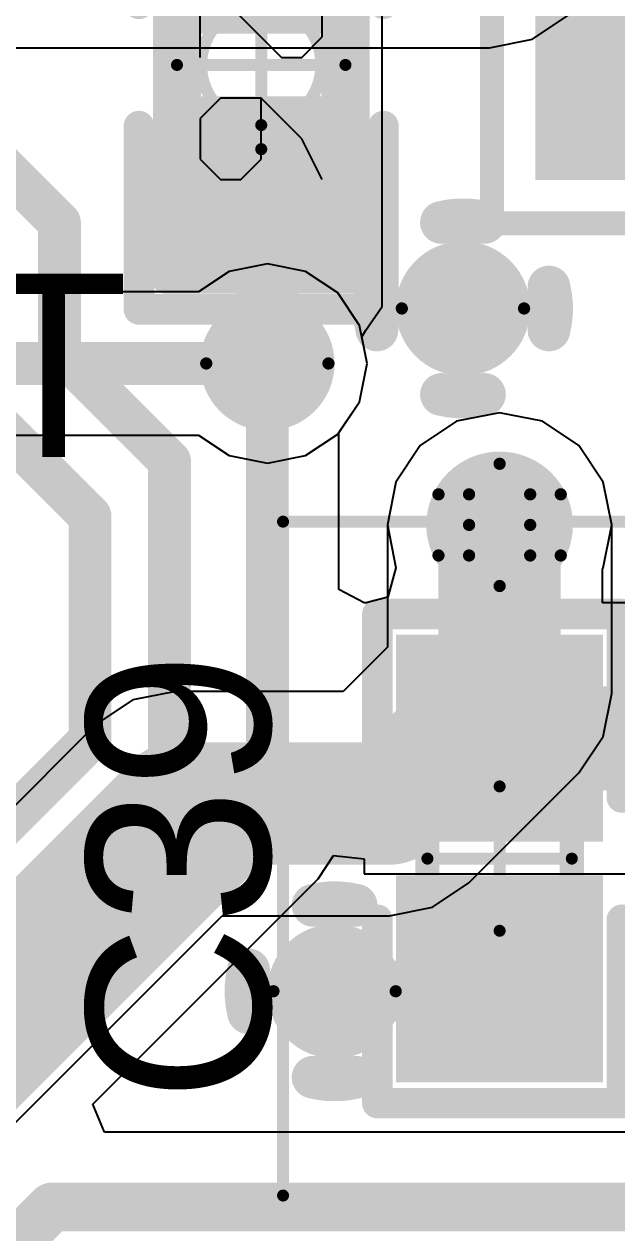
# Model space of a CAD drawing. Header units: millimetres. Extents: x 1.5 to 19.4, y 0 to 11.5.
# Drawn here: x 7.9026 to 7.9996, y 8.0268 to 8.2245 of the extents above; entities that cross this region are included whole.
import ezdxf

# ---------------------------------------------------------------- set-up
doc = ezdxf.new("R2010")
doc.units = ezdxf.units.MM
doc.header["$MEASUREMENT"] = 0
for name, color, linetype in [('BottomLayer', 5, 'Continuous'), ('BottomOverlay', 54, 'Continuous'), ('DrillDrawing', 1, 'Continuous'), ('InternalPlane1', 76, 'Continuous'), ('InternalPlane2', 16, 'Continuous'), ('Mechanical1', 6, 'Continuous'), ('Mechanical13', 56, 'Continuous'), ('Mechanical15', 56, 'Continuous'), ('Mechanical2', 216, 'Continuous'), ('MultiLayer', 9, 'Continuous'), ('TopLayer', 1, 'Continuous'), ('TopOverlay', 2, 'Continuous'), ('TopPaste', 8, 'Continuous'), ('TopSolder', 216, 'Continuous'), ('ViaHoleLayer', 16, 'Continuous')]:
    doc.layers.add(name, color=color, linetype=linetype)

# ---------------------------------------------------------------- blocks, each defined once
blk = doc.blocks.new('0402_25')
at = {"layer": 'Mechanical1'}
for p, q in [((-0.03457, -0.01), (-0.03457, 0.00999)), ((-0.03457, 0.00999), (-0.02457, 0.00999)), ((-0.02457, 0.00999), (-0.02124, 0.00666)), ((-0.01124, 0.00999), (-0.01457, 0.00666)), ((-0.00458, 0.00999), (-0.01124, 0.00999)), ((-0.00124, 0.00666), (-0.00458, 0.00999)), ((0.01875, 0.00999), (0.01208, 0.00666)), ((-0.02124, 0.00666), (-0.02124, 0)), ((-0.00124, 0.00333), (-0.00124, 0.00666)), ((0.01208, 0.00666), (0.00542, 0)), ((-0.01457, -0.01), (-0.00124, 0.00333)), ((-0.02124, 0), (-0.02457, -0.00334)), ((0.00542, 0), (0.00542, -0.00667)), ((0.01542, 0), (0.00542, 0)), ((0.01875, -0.00334), (0.01542, 0)), ((-0.02457, -0.00334), (-0.03457, -0.00334)), ((-0.0279, -0.00334), (-0.02124, -0.01)), ((0.01875, -0.00667), (0.01875, -0.00334)), ((0.00542, -0.00667), (0.00875, -0.01)), ((0.01542, -0.01), (0.01875, -0.00667)), ((-0.00124, -0.01), (-0.01457, -0.01)), ((0.00875, -0.01), (0.01542, -0.01))]:
    blk.add_line(p, q, dxfattribs=at)
at = {"layer": 'Mechanical13', "const_width": 0.00394}
for points in [[(0.02165, 0.01181), (-0.02165, 0.01181)], [(-0.02165, -0.01181), (-0.02165, 0.01181)], [(0.02165, -0.01181), (0.02165, 0.01181)], [(0.02165, -0.01181), (-0.02165, -0.01181)]]:
    blk.add_lwpolyline(points, dxfattribs=at)
at = {"layer": 'Mechanical13', "const_width": 0.00197}
for points in [[(-0.02264, 0.01181, 1), (-0.02067, 0.01181, 1)], [(-0.02264, 0.01181, 1), (-0.02067, 0.01181, 1)], [(0.02067, 0.01181, 1), (0.02264, 0.01181, 1)], [(0.02067, 0.01181, 1), (0.02264, 0.01181, 1)], [(-0.02264, -0.01181, 1), (-0.02067, -0.01181, 1)], [(-0.02264, -0.01181, 1), (-0.02067, -0.01181, 1)], [(0.02067, -0.01181, 1), (0.02264, -0.01181, 1)], [(0.02067, -0.01181, 1), (0.02264, -0.01181, 1)]]:
    blk.add_lwpolyline(points, format="xyb", close=True, dxfattribs=at)
at = {"layer": 'Mechanical15'}
for points, const_width in [([(0.03543, 0.01575), (-0.03543, 0.01575)], 0.00394), ([(-0.03543, -0.01575), (-0.03543, 0.01575)], 0.00394), ([(0.03543, -0.01575), (0.03543, 0.01575)], 0.00394), ([(0, -0.01378), (0, 0.01378)], 0.00197), ([(0.01378, 0), (-0.01378, 0)], 0.00197), ([(0.03543, -0.01575), (-0.03543, -0.01575)], 0.00394)]:
    blk.add_lwpolyline(points, dxfattribs=dict(at, const_width=const_width))
for points, const_width in [([(-0.03642, 0.01575, 1), (-0.03445, 0.01575, 1)], 0.00197), ([(-0.03642, 0.01575, 1), (-0.03445, 0.01575, 1)], 0.00197), ([(0.03445, 0.01575, 1), (0.03642, 0.01575, 1)], 0.00197), ([(0.03445, 0.01575, 1), (0.03642, 0.01575, 1)], 0.00197), ([(-0.00049, 0.01378, 1), (0.00049, 0.01378, 1)], 0.000984), ([(0.00984, 0, 1), (-0.00984, 0, 1)], 0.00197), ([(-0.01427, 0, 1), (-0.01329, 0, 1)], 0.000984), ([(-0.01033, 0, 1), (-0.00935, 0, 1)], 0.000984), ([(0.00935, 0, 1), (0.01033, 0, 1)], 0.000984), ([(0.01329, 0, 1), (0.01427, 0, 1)], 0.000984), ([(-0.03642, -0.01575, 1), (-0.03445, -0.01575, 1)], 0.00197), ([(-0.03642, -0.01575, 1), (-0.03445, -0.01575, 1)], 0.00197), ([(-0.00049, -0.01378, 1), (0.00049, -0.01378, 1)], 0.000984), ([(0.03445, -0.01575, 1), (0.03642, -0.01575, 1)], 0.00197), ([(0.03445, -0.01575, 1), (0.03642, -0.01575, 1)], 0.00197)]:
    blk.add_lwpolyline(points, format="xyb", close=True, dxfattribs=dict(at, const_width=const_width))
at = {"layer": 'TopLayer'}
for points in [[(-0.00787, -0.01181), (-0.00787, 0.01181), (-0.0315, -0.01181), (-0.0315, 0.01181)], [(0.0315, -0.01181), (0.0315, 0.01181), (0.00787, -0.01181), (0.00787, 0.01181)]]:
    blk.add_solid(points, dxfattribs=at)
at = {"layer": 'TopOverlay', "const_width": 0.005}
for points in [[(-0.01, 0.02), (-0.04, 0.02)], [(-0.04, -0.02), (-0.04, 0.02)], [(0.04, 0.02), (0.01, 0.02)], [(0.04, -0.02), (0.04, 0.02)], [(-0.01, -0.02), (-0.04, -0.02)], [(0.04, -0.02), (0.01, -0.02)]]:
    blk.add_lwpolyline(points, dxfattribs=at)
at = {"layer": 'TopOverlay', "const_width": 0.0025}
for points in [[(-0.04125, 0.02, 1), (-0.03875, 0.02, 1)], [(-0.04125, 0.02, 1), (-0.03875, 0.02, 1)], [(-0.01125, 0.02, 1), (-0.00875, 0.02, 1)], [(0.00875, 0.02, 1), (0.01125, 0.02, 1)], [(0.03875, 0.02, 1), (0.04125, 0.02, 1)], [(0.03875, 0.02, 1), (0.04125, 0.02, 1)], [(-0.04125, -0.02, 1), (-0.03875, -0.02, 1)], [(-0.04125, -0.02, 1), (-0.03875, -0.02, 1)], [(-0.01125, -0.02, 1), (-0.00875, -0.02, 1)], [(0.00875, -0.02, 1), (0.01125, -0.02, 1)], [(0.03875, -0.02, 1), (0.04125, -0.02, 1)], [(0.03875, -0.02, 1), (0.04125, -0.02, 1)]]:
    blk.add_lwpolyline(points, format="xyb", close=True, dxfattribs=at)
at = {"layer": 'TopPaste'}
for points in [[(-0.00787, -0.01181), (-0.00787, 0.01181), (-0.0315, -0.01181), (-0.0315, 0.01181)], [(0.0315, -0.01181), (0.0315, 0.01181), (0.00787, -0.01181), (0.00787, 0.01181)]]:
    blk.add_solid(points, dxfattribs=at)
at = {"layer": 'TopSolder'}
for points in [[(-0.00512, -0.01457), (-0.00512, 0.01457), (-0.03425, -0.01457), (-0.03425, 0.01457)], [(0.03425, -0.01457), (0.03425, 0.01457), (0.00512, -0.01457), (0.00512, 0.01457)]]:
    blk.add_solid(points, dxfattribs=at)
blk = doc.blocks.new('C1210_N_30')
at = {"layer": 'Mechanical13', "const_width": 0.00394}
for points in [[(-0.06693, 0.05315), (-0.06693, -0.05315)], [(-0.06693, 0.05315), (0.06693, 0.05315)], [(0.06693, 0.05315), (0.06693, -0.05315)], [(-0.06693, -0.05315), (0.06693, -0.05315)]]:
    blk.add_lwpolyline(points, dxfattribs=at)
at = {"layer": 'Mechanical13', "const_width": 0.00197}
for points in [[(-0.06791, 0.05315, 1), (-0.06594, 0.05315, 1)], [(-0.06791, 0.05315, 1), (-0.06594, 0.05315, 1)], [(0.06594, 0.05315, 1), (0.06791, 0.05315, 1)], [(0.06594, 0.05315, 1), (0.06791, 0.05315, 1)], [(-0.06791, -0.05315, 1), (-0.06594, -0.05315, 1)], [(-0.06791, -0.05315, 1), (-0.06594, -0.05315, 1)], [(0.06594, -0.05315, 1), (0.06791, -0.05315, 1)], [(0.06594, -0.05315, 1), (0.06791, -0.05315, 1)]]:
    blk.add_lwpolyline(points, format="xyb", close=True, dxfattribs=at)
at = {"layer": 'Mechanical15', "const_width": 0.00394}
for points in [[(-0.09252, 0.06299), (-0.09252, -0.06299)], [(-0.09252, 0.06299), (0.09252, 0.06299)], [(0.09252, 0.06299), (0.09252, -0.06299)], [(0, 0.01969), (0, -0.01969)], [(-0.01969, 0), (0.01969, 0)], [(-0.09252, -0.06299), (0.09252, -0.06299)]]:
    blk.add_lwpolyline(points, dxfattribs=at)
at = {"layer": 'Mechanical15', "const_width": 0.00197}
for points in [[(-0.0935, 0.06299, 1), (-0.09154, 0.06299, 1)], [(-0.0935, 0.06299, 1), (-0.09154, 0.06299, 1)], [(0.09154, 0.06299, 1), (0.0935, 0.06299, 1)], [(0.09154, 0.06299, 1), (0.0935, 0.06299, 1)], [(-0.00098, 0.01969, 1), (0.00098, 0.01969, 1)], [(-0.02067, 0, 1), (-0.0187, 0, 1)], [(0.0187, 0, 1), (0.02067, 0, 1)], [(-0.00098, -0.01969, 1), (0.00098, -0.01969, 1)], [(-0.0935, -0.06299, 1), (-0.09154, -0.06299, 1)], [(-0.0935, -0.06299, 1), (-0.09154, -0.06299, 1)], [(0.09154, -0.06299, 1), (0.0935, -0.06299, 1)], [(0.09154, -0.06299, 1), (0.0935, -0.06299, 1)]]:
    blk.add_lwpolyline(points, format="xyb", close=True, dxfattribs=at)
at = {"layer": 'TopLayer'}
for points in [[(-0.0315, -0.05315), (-0.0315, 0.05315), (-0.08268, -0.05315), (-0.08268, 0.05315)], [(0.08268, -0.05315), (0.08268, 0.05315), (0.0315, -0.05315), (0.0315, 0.05315)]]:
    blk.add_solid(points, dxfattribs=at)
at = {"layer": 'TopOverlay', "const_width": 0.00787}
for points in [[(-0.01575, 0.04921), (0.01575, 0.04921)], [(-0.01575, -0.04921), (0.01575, -0.04921)]]:
    blk.add_lwpolyline(points, dxfattribs=at)
at = {"layer": 'TopOverlay', "const_width": 0.00394}
for points in [[(-0.01772, 0.04921, 1), (-0.01378, 0.04921, 1)], [(0.01378, 0.04921, 1), (0.01772, 0.04921, 1)], [(-0.01772, -0.04921, 1), (-0.01378, -0.04921, 1)], [(0.01378, -0.04921, 1), (0.01772, -0.04921, 1)]]:
    blk.add_lwpolyline(points, format="xyb", close=True, dxfattribs=at)
at = {"layer": 'TopPaste'}
for points in [[(-0.0315, -0.05315), (-0.0315, 0.05315), (-0.08268, -0.05315), (-0.08268, 0.05315)], [(0.08268, -0.05315), (0.08268, 0.05315), (0.0315, -0.05315), (0.0315, 0.05315)]]:
    blk.add_solid(points, dxfattribs=at)
at = {"layer": 'TopSolder'}
for points in [[(-0.02874, -0.05591), (-0.02874, 0.05591), (-0.08543, -0.05591), (-0.08543, 0.05591)], [(0.08543, -0.05591), (0.08543, 0.05591), (0.02874, -0.05591), (0.02874, 0.05591)]]:
    blk.add_solid(points, dxfattribs=at)
blk = doc.blocks.new('CAPC0402_1005_60_M_35')
at = {"layer": 'Mechanical13', "const_width": 0.00394}
for points in [[(-0.02165, 0.01181), (-0.02165, -0.01181)], [(-0.02165, 0.01181), (0.02165, 0.01181)], [(0.02165, 0.01181), (0.02165, -0.01181)], [(-0.02165, -0.01181), (0.02165, -0.01181)]]:
    blk.add_lwpolyline(points, dxfattribs=at)
at = {"layer": 'Mechanical13', "const_width": 0.00197}
for points in [[(-0.02264, 0.01181, 1), (-0.02067, 0.01181, 1)], [(-0.02264, 0.01181, 1), (-0.02067, 0.01181, 1)], [(0.02067, 0.01181, 1), (0.02264, 0.01181, 1)], [(0.02067, 0.01181, 1), (0.02264, 0.01181, 1)], [(-0.02264, -0.01181, 1), (-0.02067, -0.01181, 1)], [(-0.02264, -0.01181, 1), (-0.02067, -0.01181, 1)], [(0.02067, -0.01181, 1), (0.02264, -0.01181, 1)], [(0.02067, -0.01181, 1), (0.02264, -0.01181, 1)]]:
    blk.add_lwpolyline(points, format="xyb", close=True, dxfattribs=at)
at = {"layer": 'Mechanical15', "const_width": 0.00197}
for points in [[(-0.05512, 0.03543), (-0.05512, -0.03543)], [(-0.05512, 0.03543), (0.05512, 0.03543)], [(0.05512, 0.03543), (0.05512, -0.03543)], [(0, 0.01181), (0, -0.01181)], [(-0.01181, 0), (0.01181, 0)], [(-0.05512, -0.03543), (0.05512, -0.03543)]]:
    blk.add_lwpolyline(points, dxfattribs=at)
at = {"layer": 'Mechanical15', "const_width": 0.000984}
for points in [[(-0.05561, 0.03543, 1), (-0.05463, 0.03543, 1)], [(-0.05561, 0.03543, 1), (-0.05463, 0.03543, 1)], [(0.05463, 0.03543, 1), (0.05561, 0.03543, 1)], [(0.05463, 0.03543, 1), (0.05561, 0.03543, 1)], [(-0.00049, 0.01181, 1), (0.00049, 0.01181, 1)], [(-0.0123, 0, 1), (-0.01132, 0, 1)], [(0.01132, 0, 1), (0.0123, 0, 1)], [(-0.00049, -0.01181, 1), (0.00049, -0.01181, 1)], [(-0.05561, -0.03543, 1), (-0.05463, -0.03543, 1)], [(-0.05561, -0.03543, 1), (-0.05463, -0.03543, 1)], [(0.05463, -0.03543, 1), (0.05561, -0.03543, 1)], [(0.05463, -0.03543, 1), (0.05561, -0.03543, 1)]]:
    blk.add_lwpolyline(points, format="xyb", close=True, dxfattribs=at)
at = {"layer": 'TopLayer'}
for points in [[(-0.00551, -0.01417), (-0.00551, 0.01417), (-0.03386, -0.01417), (-0.03386, 0.01417)], [(0.03386, -0.01417), (0.03386, 0.01417), (0.00551, -0.01417), (0.00551, 0.01417)]]:
    blk.add_solid(points, dxfattribs=at)
at = {"layer": 'TopOverlay', "const_width": 0.005}
for points in [[(-0.04, 0.02), (-0.01, 0.02)], [(-0.04, 0.02), (-0.04, -0.02)], [(0.01, 0.02), (0.04, 0.02)], [(0.04, 0.02), (0.04, -0.02)], [(-0.04, -0.02), (-0.01, -0.02)], [(0.01, -0.02), (0.04, -0.02)]]:
    blk.add_lwpolyline(points, dxfattribs=at)
at = {"layer": 'TopOverlay', "const_width": 0.0025}
for points in [[(-0.04125, 0.02, 1), (-0.03875, 0.02, 1)], [(-0.04125, 0.02, 1), (-0.03875, 0.02, 1)], [(-0.01125, 0.02, 1), (-0.00875, 0.02, 1)], [(0.00875, 0.02, 1), (0.01125, 0.02, 1)], [(0.03875, 0.02, 1), (0.04125, 0.02, 1)], [(0.03875, 0.02, 1), (0.04125, 0.02, 1)], [(-0.04125, -0.02, 1), (-0.03875, -0.02, 1)], [(-0.04125, -0.02, 1), (-0.03875, -0.02, 1)], [(-0.01125, -0.02, 1), (-0.00875, -0.02, 1)], [(0.00875, -0.02, 1), (0.01125, -0.02, 1)], [(0.03875, -0.02, 1), (0.04125, -0.02, 1)], [(0.03875, -0.02, 1), (0.04125, -0.02, 1)]]:
    blk.add_lwpolyline(points, format="xyb", close=True, dxfattribs=at)
at = {"layer": 'TopPaste'}
for points in [[(-0.00551, -0.01417), (-0.00551, 0.01417), (-0.03386, -0.01417), (-0.03386, 0.01417)], [(0.03386, -0.01417), (0.03386, 0.01417), (0.00551, -0.01417), (0.00551, 0.01417)]]:
    blk.add_solid(points, dxfattribs=at)
at = {"layer": 'TopSolder'}
for points in [[(-0.00276, -0.01693), (-0.00276, 0.01693), (-0.03661, -0.01693), (-0.03661, 0.01693)], [(0.03661, -0.01693), (0.03661, 0.01693), (0.00276, -0.01693), (0.00276, 0.01693)]]:
    blk.add_solid(points, dxfattribs=at)

msp = doc.modelspace()

# ---------------------------------------------------------------- linework, layer by layer
at = {"layer": 'BottomLayer'}
for p, q in [((7.98579, 8.22202), (7.99175, 8.226)), ((7.97877, 8.22062), (7.98579, 8.22202)), ((7.78457, 8.22062), (7.97877, 8.22062)), ((7.93617, 8.18405), (7.93117, 8.1807)), ((7.94242, 8.18529), (7.93617, 8.18405)), ((7.94866, 8.18405), (7.94242, 8.18529)), ((7.95395, 8.18051), (7.94866, 8.18405)), ((7.93117, 8.1807), (7.84727, 8.1807)), ((7.95749, 8.17522), (7.95395, 8.18051)), ((7.95873, 8.16898), (7.95749, 8.17522)), ((7.95749, 8.16273), (7.95873, 8.16898)), ((7.95395, 8.15744), (7.95749, 8.16273)), ((7.98042, 8.16092), (7.97339, 8.15952)), ((7.98744, 8.15952), (7.98042, 8.16092)), ((7.97339, 8.15952), (7.96744, 8.15554)), ((7.99339, 8.15554), (7.98744, 8.15952)), ((7.84242, 8.15725), (7.93117, 8.15725)), ((7.93117, 8.15725), (7.93617, 8.1539)), ((7.94866, 8.1539), (7.95395, 8.15744)), ((7.96744, 8.15554), (7.96346, 8.14959)), ((7.99737, 8.14959), (7.99339, 8.15554)), ((7.93617, 8.1539), (7.94242, 8.15266)), ((7.94242, 8.15266), (7.94866, 8.1539)), ((7.96346, 8.14959), (7.96206, 8.14257)), ((7.99877, 8.14257), (7.99737, 8.14959)), ((7.96206, 8.14257), (7.96206, 8.12258)), ((7.99877, 8.11498), (7.99877, 8.14257)), ((7.96206, 8.12258), (7.95482, 8.11533)), ((7.92742, 8.11533), (7.92039, 8.11393)), ((7.95482, 8.11533), (7.92742, 8.11533)), ((7.99737, 8.10795), (7.99877, 8.11498)), ((7.92039, 8.11393), (7.91444, 8.10995)), ((7.91444, 8.10995), (7.81482, 8.01033)), ((7.99339, 8.102), (7.99737, 8.10795)), ((7.97539, 8.084), (7.99339, 8.102)), ((7.96944, 8.08002), (7.97539, 8.084)), ((7.96242, 8.07862), (7.96944, 8.08002)), ((7.83539, 7.979), (7.93502, 8.07862)), ((7.93502, 8.07862), (7.96242, 8.07862)), ((7.97542, 8.03364), (7.97542, 8.03364))]:
    msp.add_line(p, q, dxfattribs=at)
for points, const_width in [([(7.97042, 8.17798, 1), (7.97842, 8.17798, 1)], 0.008), ([(7.93842, 8.16898, 1), (7.94642, 8.16898, 1)], 0.008), ([(7.94067, 8.16898, 1), (7.94417, 8.16898, 1)], 0.0035), ([(7.97542, 8.14257, 1), (7.98542, 8.14257, 1)], 0.01), ([(7.97542, 8.14257, 1), (7.98542, 8.14257, 1)], 0.01), ([(7.97542, 8.11498, 1), (7.98542, 8.11498, 1)], 0.01), ([(7.97542, 8.11498, 1), (7.98542, 8.11498, 1)], 0.01), ([(7.92242, 8.09698, 1), (7.93242, 8.09698, 1)], 0.01), ([(7.92242, 8.09698, 1), (7.93242, 8.09698, 1)], 0.01), ([(7.95742, 8.09698, 1), (7.96742, 8.09698, 1)], 0.01), ([(7.95742, 8.09698, 1), (7.96742, 8.09698, 1)], 0.01), ([(7.94942, 8.06628, 1), (7.95742, 8.06628, 1)], 0.008)]:
    msp.add_lwpolyline(points, format="xyb", close=True, dxfattribs=dict(at, const_width=const_width))
for points, const_width in [([(7.84242, 8.16898), (7.94242, 8.16898)], 0.007), ([(7.98042, 8.11498), (7.98042, 8.14257)], 0.02), ([(7.96242, 8.09698), (7.98042, 8.11498)], 0.02), ([(7.82242, 7.99198), (7.92742, 8.09698)], 0.02), ([(7.92742, 8.09698), (7.96242, 8.09698)], 0.02)]:
    msp.add_lwpolyline(points, dxfattribs=dict(at, const_width=const_width))
at = {"layer": 'DrillDrawing'}
for points, const_width in [([(7.98442, 8.17798, 1), (7.96442, 8.17798, 1)], 0.002), ([(7.95242, 8.16898, 1), (7.93242, 8.16898, 1)], 0.002), ([(7.96392, 8.17798, 1), (7.96492, 8.17798, 1)], 0.001), ([(7.98392, 8.17798, 1), (7.98492, 8.17798, 1)], 0.001), ([(7.93192, 8.16898, 1), (7.93292, 8.16898, 1)], 0.001), ([(7.95192, 8.16898, 1), (7.95292, 8.16898, 1)], 0.001), ([(7.97992, 8.15257, 1), (7.98092, 8.15257, 1)], 0.001), ([(7.97992, 8.15257, 1), (7.98092, 8.15257, 1)], 0.001), ([(7.96992, 8.14757, 1), (7.97092, 8.14757, 1)], 0.001), ([(7.96992, 8.14757, 1), (7.97092, 8.14757, 1)], 0.001), ([(7.97492, 8.14757, 1), (7.97592, 8.14757, 1)], 0.001), ([(7.97492, 8.14757, 1), (7.97592, 8.14757, 1)], 0.001), ([(7.98492, 8.14757, 1), (7.98592, 8.14757, 1)], 0.001), ([(7.98492, 8.14757, 1), (7.98592, 8.14757, 1)], 0.001), ([(7.98992, 8.14757, 1), (7.99092, 8.14757, 1)], 0.001), ([(7.98992, 8.14757, 1), (7.99092, 8.14757, 1)], 0.001), ([(7.97492, 8.14257, 1), (7.97592, 8.14257, 1)], 0.001), ([(7.97492, 8.14257, 1), (7.97592, 8.14257, 1)], 0.001), ([(7.98492, 8.14257, 1), (7.98592, 8.14257, 1)], 0.001), ([(7.98492, 8.14257, 1), (7.98592, 8.14257, 1)], 0.001), ([(7.96992, 8.13757, 1), (7.97092, 8.13757, 1)], 0.001), ([(7.96992, 8.13757, 1), (7.97092, 8.13757, 1)], 0.001), ([(7.97492, 8.13757, 1), (7.97592, 8.13757, 1)], 0.001), ([(7.97492, 8.13757, 1), (7.97592, 8.13757, 1)], 0.001), ([(7.98492, 8.13757, 1), (7.98592, 8.13757, 1)], 0.001), ([(7.98492, 8.13757, 1), (7.98592, 8.13757, 1)], 0.001), ([(7.98992, 8.13757, 1), (7.99092, 8.13757, 1)], 0.001), ([(7.98992, 8.13757, 1), (7.99092, 8.13757, 1)], 0.001), ([(7.97992, 8.13257, 1), (7.98092, 8.13257, 1)], 0.001), ([(7.97992, 8.13257, 1), (7.98092, 8.13257, 1)], 0.001), ([(7.96342, 8.06628, 1), (7.94342, 8.06628, 1)], 0.002), ([(7.94292, 8.06628, 1), (7.94392, 8.06628, 1)], 0.001), ([(7.96292, 8.06628, 1), (7.96392, 8.06628, 1)], 0.001)]:
    msp.add_lwpolyline(points, format="xyb", close=True, dxfattribs=dict(at, const_width=const_width))
at = {"layer": 'DrillDrawing', "const_width": 0.002}
for points in [[(7.97542, 8.14757), (7.98042, 8.15257)], [(7.98042, 8.15257), (7.98542, 8.14757)], [(7.97042, 8.14757), (7.97542, 8.14257)], [(7.97042, 8.14757), (7.97542, 8.14757)], [(7.98542, 8.14757), (7.99042, 8.14757)], [(7.98542, 8.14257), (7.99042, 8.14757)], [(7.97042, 8.13757), (7.97542, 8.14257)], [(7.98542, 8.14257), (7.99042, 8.13757)], [(7.97042, 8.13757), (7.97542, 8.13757)], [(7.97542, 8.13757), (7.98042, 8.13257)], [(7.98042, 8.13257), (7.98542, 8.13757)], [(7.98542, 8.13757), (7.99042, 8.13757)]]:
    msp.add_lwpolyline(points, dxfattribs=at)
at = {"layer": 'InternalPlane1', "const_width": 0.007}
for points in [[(7.97091, 8.19205, -0.122785), (7.97793, 8.19205)], [(7.96035, 8.17447, -0.122785), (7.96035, 8.18148)], [(7.98849, 8.18148, -0.122785), (7.98849, 8.17447)], [(7.97793, 8.16391, -0.122785), (7.97091, 8.16391)], [(7.94991, 8.08034, -0.122785), (7.95693, 8.08034)], [(7.93935, 8.06277, -0.122785), (7.93935, 8.06978)], [(7.96749, 8.06978, -0.122785), (7.96749, 8.06277)], [(7.95693, 8.05221, -0.122785), (7.94991, 8.05221)]]:
    msp.add_lwpolyline(points, format="xyb", dxfattribs=at)
at = {"layer": 'InternalPlane1'}
for points, const_width in [([(7.96916, 8.19205, 1), (7.97266, 8.19205, 1)], 0.0035), ([(7.97618, 8.19205, 1), (7.97968, 8.19205, 1)], 0.0035), ([(7.9586, 8.18148, 1), (7.9621, 8.18148, 1)], 0.0035), ([(7.98674, 8.18148, 1), (7.99024, 8.18148, 1)], 0.0035), ([(7.93692, 8.16898, 1), (7.94792, 8.16898, 1)], 0.011), ([(7.9586, 8.17447, 1), (7.9621, 8.17447, 1)], 0.0035), ([(7.98674, 8.17447, 1), (7.99024, 8.17447, 1)], 0.0035), ([(7.96916, 8.16391, 1), (7.97266, 8.16391, 1)], 0.0035), ([(7.97618, 8.16391, 1), (7.97968, 8.16391, 1)], 0.0035), ([(7.97442, 8.14257, 1), (7.98642, 8.14257, 1)], 0.012), ([(7.94816, 8.08034, 1), (7.95166, 8.08034, 1)], 0.0035), ([(7.95518, 8.08034, 1), (7.95868, 8.08034, 1)], 0.0035), ([(7.9376, 8.06978, 1), (7.9411, 8.06978, 1)], 0.0035), ([(7.96574, 8.06978, 1), (7.96924, 8.06978, 1)], 0.0035), ([(7.9376, 8.06277, 1), (7.9411, 8.06277, 1)], 0.0035), ([(7.96574, 8.06277, 1), (7.96924, 8.06277, 1)], 0.0035), ([(7.94816, 8.05221, 1), (7.95166, 8.05221, 1)], 0.0035), ([(7.95518, 8.05221, 1), (7.95868, 8.05221, 1)], 0.0035)]:
    msp.add_lwpolyline(points, format="xyb", close=True, dxfattribs=dict(at, const_width=const_width))
at = {"layer": 'InternalPlane2'}
for points, const_width in [([(7.96892, 8.17798, 1), (7.97992, 8.17798, 1)], 0.011), ([(7.93692, 8.16898, 1), (7.94792, 8.16898, 1)], 0.011), ([(7.97442, 8.14257, 1), (7.98642, 8.14257, 1)], 0.012), ([(7.94792, 8.06628, 1), (7.95892, 8.06628, 1)], 0.011)]:
    msp.add_lwpolyline(points, format="xyb", close=True, dxfattribs=dict(at, const_width=const_width))
at = {"layer": 'Mechanical2', "const_width": 0.00197}
msp.add_lwpolyline([(8.60783, 7.35412, -2.449692), (8.33569, 7.99437)], format="xyb", dxfattribs=at)
at = {"layer": 'MultiLayer'}
for points, const_width in [([(7.97042, 8.17798, 1), (7.97842, 8.17798, 1)], 0.008), ([(7.93842, 8.16898, 1), (7.94642, 8.16898, 1)], 0.008), ([(7.97542, 8.14257, 1), (7.98542, 8.14257, 1)], 0.01), ([(7.94942, 8.06628, 1), (7.95742, 8.06628, 1)], 0.008)]:
    msp.add_lwpolyline(points, format="xyb", close=True, dxfattribs=dict(at, const_width=const_width))
at = {"layer": 'TopLayer'}
for p, q in [((7.96123, 8.21769), (7.96123, 8.25732)), ((7.96123, 8.17832), (7.96123, 8.21769)), ((7.95855, 8.17443), (7.96123, 8.17832)), ((7.96123, 8.17832), (7.96123, 8.17832)), ((7.96123, 8.17832), (7.96123, 8.17832)), ((7.95787, 8.17332), (7.95855, 8.17443)), ((7.95873, 8.16898), (7.95787, 8.17332)), ((7.95749, 8.16273), (7.95873, 8.16898)), ((7.95414, 8.15773), (7.95749, 8.16273)), ((7.98042, 8.16092), (7.97339, 8.15952)), ((7.98744, 8.15952), (7.98042, 8.16092)), ((7.97339, 8.15952), (7.96744, 8.15554)), ((7.99339, 8.15554), (7.98744, 8.15952)), ((7.95414, 8.132), (7.95414, 8.15773)), ((7.96744, 8.15554), (7.96346, 8.14959)), ((7.99737, 8.14959), (7.99339, 8.15554)), ((7.96346, 8.14959), (7.96206, 8.14257)), ((7.99877, 8.14257), (7.99737, 8.14959)), ((7.96206, 8.14257), (7.96346, 8.13554)), ((7.99737, 8.13554), (7.99877, 8.14257)), ((7.96346, 8.13554), (7.96213, 8.13077)), ((7.99724, 8.13535), (7.99737, 8.13554)), ((7.99724, 8.12983), (7.99724, 8.13535)), ((7.95824, 8.12983), (7.95414, 8.132)), ((7.96213, 8.13077), (7.95859, 8.12983)), ((7.95859, 8.12983), (7.95824, 8.12983)), ((8.00259, 8.12983), (7.99724, 8.12983)), ((7.95071, 8.08469), (7.95325, 8.08849)), ((7.95325, 8.08849), (7.95824, 8.08797)), ((7.95824, 8.08797), (7.95824, 8.08549)), ((7.95824, 8.08549), (8.00259, 8.08549)), ((7.91385, 8.04783), (7.95071, 8.08469)), ((7.91577, 8.04321), (7.91385, 8.04783)), ((8.06462, 8.04321), (7.91577, 8.04321))]:
    msp.add_line(p, q, dxfattribs=at)
for points, const_width in [([(7.86114, 8.23925), (7.90842, 8.19198)], 0.007), ([(7.93542, 8.19813), (7.94242, 8.19113)], 0.01), ([(7.94242, 8.16898), (7.94242, 8.19113)], 0.01), ([(7.90842, 8.17098), (7.90842, 8.19198)], 0.007), ([(7.90842, 8.17098), (7.92642, 8.15298)], 0.007), ([(7.94242, 8.09298), (7.94242, 8.16898)], 0.007), ([(7.89292, 8.16448), (7.91342, 8.14398)], 0.007), ([(7.92642, 8.09598), (7.92642, 8.15298)], 0.007), ([(7.98042, 8.14257), (7.98042, 8.14389)], 0.017), ([(7.98042, 8.10766), (7.98042, 8.14257)], 0.017), ([(7.91342, 8.10744), (7.91342, 8.14398)], 0.007), ([(7.98042, 8.10766), (8.02103, 8.10766)], 0.017), ([(7.84395, 8.03798), (7.91342, 8.10744)], 0.007), ([(7.76142, 7.93098), (7.92642, 8.09598)], 0.007), ([(7.77442, 7.92498), (7.94242, 8.09298)], 0.007), ([(7.9784, 8.06628), (7.98042, 8.06829)], 0.01), ([(7.95342, 8.06628), (7.9784, 8.06628)], 0.01), ([(7.80342, 7.92723), (7.90716, 8.03098)], 0.008), ([(7.90716, 8.03098), (8.07101, 8.03098)], 0.008)]:
    msp.add_lwpolyline(points, dxfattribs=dict(at, const_width=const_width))
for points, const_width in [([(7.93292, 8.19813, 1), (7.93792, 8.19813, 1)], 0.005), ([(7.93992, 8.19113, 1), (7.94492, 8.19113, 1)], 0.005), ([(7.93992, 8.19113, 1), (7.94492, 8.19113, 1)], 0.005), ([(7.90667, 8.19198, 1), (7.91017, 8.19198, 1)], 0.0035), ([(7.90667, 8.19198, 1), (7.91017, 8.19198, 1)], 0.0035), ([(7.97042, 8.17798, 1), (7.97842, 8.17798, 1)], 0.008), ([(7.93842, 8.16898, 1), (7.94642, 8.16898, 1)], 0.008), ([(7.90667, 8.17098, 1), (7.91017, 8.17098, 1)], 0.0035), ([(7.90667, 8.17098, 1), (7.91017, 8.17098, 1)], 0.0035), ([(7.93992, 8.16898, 1), (7.94492, 8.16898, 1)], 0.005), ([(7.94067, 8.16898, 1), (7.94417, 8.16898, 1)], 0.0035), ([(7.92467, 8.15298, 1), (7.92817, 8.15298, 1)], 0.0035), ([(7.92467, 8.15298, 1), (7.92817, 8.15298, 1)], 0.0035), ([(7.97542, 8.14257, 1), (7.98542, 8.14257, 1)], 0.01), ([(7.97617, 8.14389, 1), (7.98467, 8.14389, 1)], 0.0085), ([(7.97617, 8.14257, 1), (7.98467, 8.14257, 1)], 0.0085), ([(7.97617, 8.14257, 1), (7.98467, 8.14257, 1)], 0.0085), ([(7.91167, 8.14398, 1), (7.91517, 8.14398, 1)], 0.0035), ([(7.91167, 8.14398, 1), (7.91517, 8.14398, 1)], 0.0035), ([(7.97617, 8.10766, 1), (7.98467, 8.10766, 1)], 0.0085), ([(7.97617, 8.10766, 1), (7.98467, 8.10766, 1)], 0.0085), ([(7.91167, 8.10744, 1), (7.91517, 8.10744, 1)], 0.0035), ([(7.91167, 8.10744, 1), (7.91517, 8.10744, 1)], 0.0035), ([(7.92467, 8.09598, 1), (7.92817, 8.09598, 1)], 0.0035), ([(7.92467, 8.09598, 1), (7.92817, 8.09598, 1)], 0.0035), ([(7.94067, 8.09298, 1), (7.94417, 8.09298, 1)], 0.0035), ([(7.94067, 8.09298, 1), (7.94417, 8.09298, 1)], 0.0035), ([(7.94942, 8.06628, 1), (7.95742, 8.06628, 1)], 0.008), ([(7.97792, 8.06829, 1), (7.98292, 8.06829, 1)], 0.005), ([(7.95092, 8.06628, 1), (7.95592, 8.06628, 1)], 0.005), ([(7.9759, 8.06628, 1), (7.9809, 8.06628, 1)], 0.005), ([(7.9759, 8.06628, 1), (7.9809, 8.06628, 1)], 0.005), ([(7.90516, 8.03098, 1), (7.90916, 8.03098, 1)], 0.004), ([(7.90516, 8.03098, 1), (7.90916, 8.03098, 1)], 0.004)]:
    msp.add_lwpolyline(points, format="xyb", close=True, dxfattribs=dict(at, const_width=const_width))
at = {"layer": 'ViaHoleLayer'}
for points, const_width in [([(7.97242, 8.17798, 1), (7.97642, 8.17798, 1)], 0.004), ([(7.94042, 8.16898, 1), (7.94442, 8.16898, 1)], 0.004), ([(7.97792, 8.14257, 1), (7.98292, 8.14257, 1)], 0.005), ([(7.95142, 8.06628, 1), (7.95542, 8.06628, 1)], 0.004)]:
    msp.add_lwpolyline(points, format="xyb", close=True, dxfattribs=dict(at, const_width=const_width))

# ---------------------------------------------------------------- block references
for name, p, rotation in [('C1210_N_30', (8.04217, 8.28444), 90), ('0402_25', (7.94142, 8.21782), 270), ('CAPC0402_1005_60_M_35', (7.98042, 8.08798), 90)]:
    msp.add_blockref(name, p, dxfattribs=dict(rotation=rotation))

# ---------------------------------------------------------------- texts
at = {"layer": 'BottomOverlay', "text_generation_flag": 2}
msp.add_text('TP14', height=0.03, dxfattribs=at).set_placement((7.91972, 8.15367))
at = {"layer": 'TopOverlay'}
msp.add_text('C39', height=0.03, rotation=90, dxfattribs=at).set_placement((7.94285, 8.04818))

doc.saveas('drawing.dxf')
